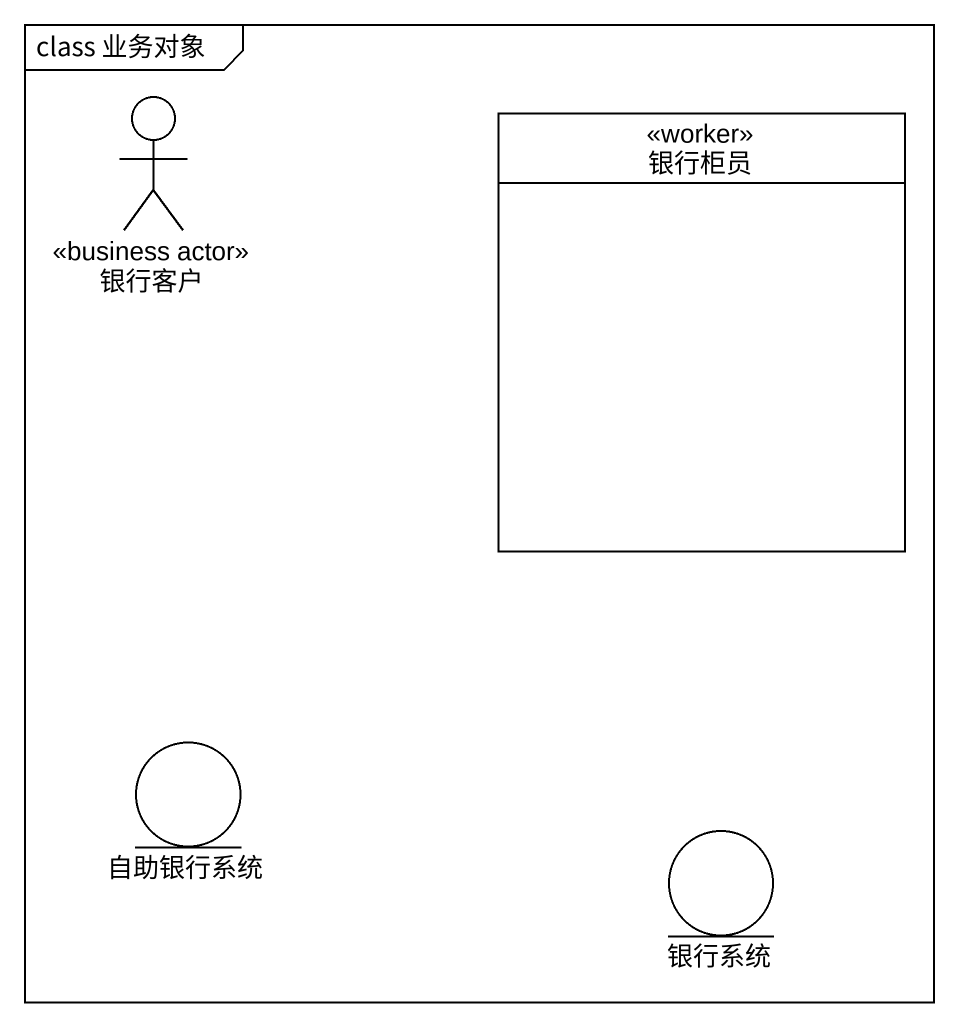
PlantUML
@startuml
mainframe class 业务对象
allowmixing
hide circle
hide empty members
actor 银行客户 <<business actor>>
class 银行柜员 <<worker>>
entity 自助银行系统
entity 银行系统
@enduml
